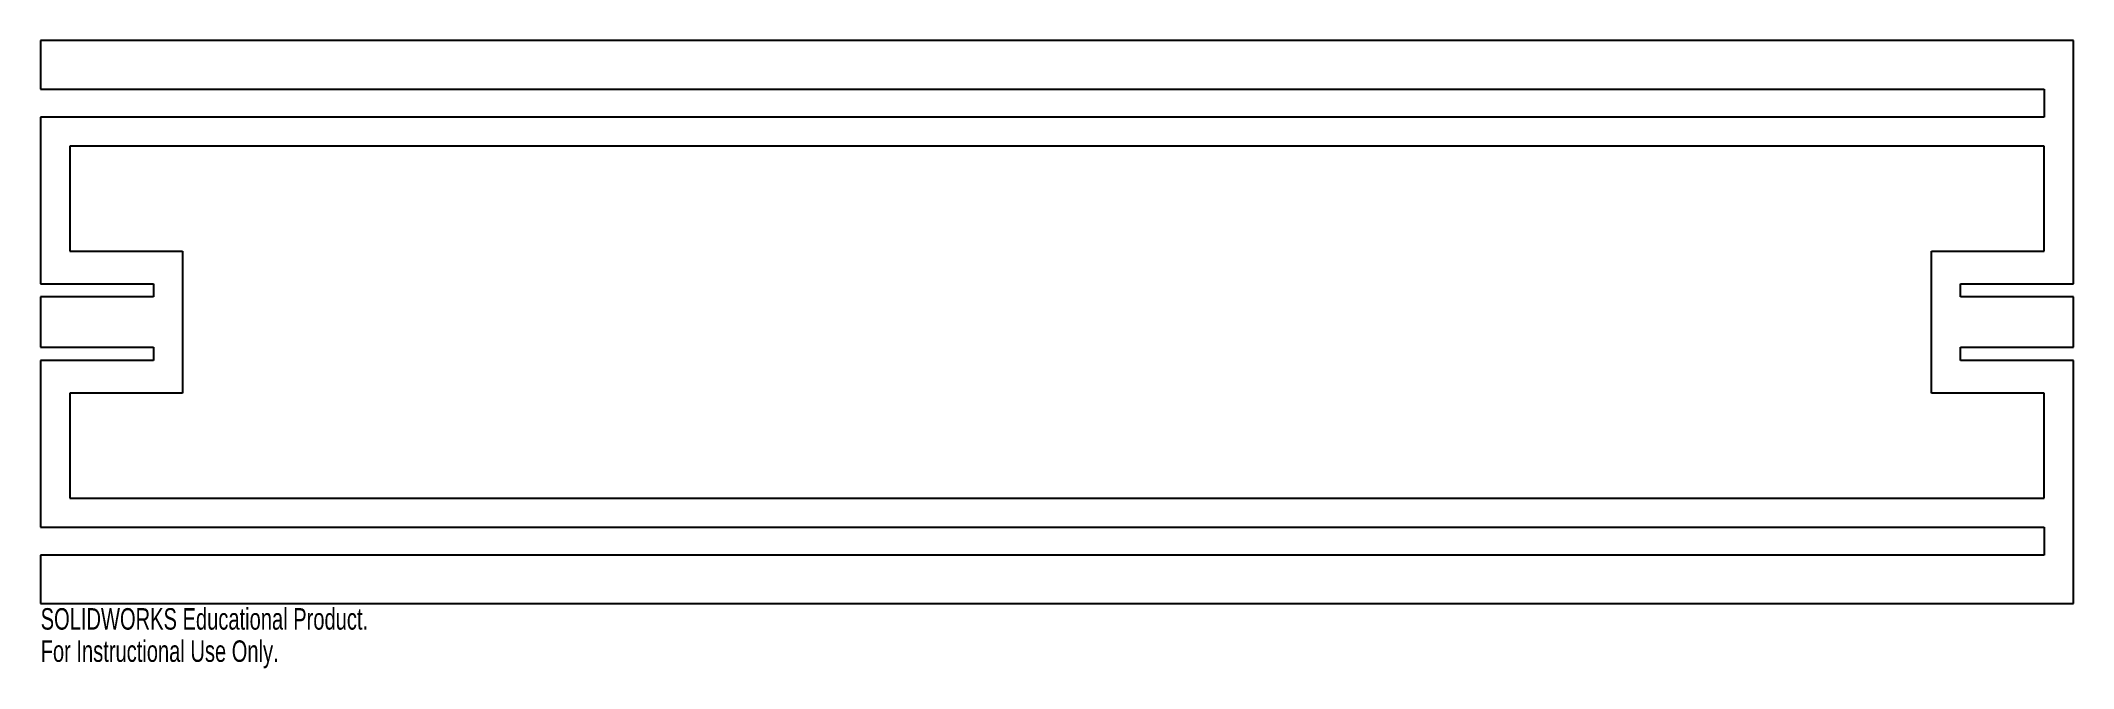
# Model space of a CAD drawing. Header units: inches. Extents: x -9 to 9, y -3.1 to 2.5.
import ezdxf

# ---------------------------------------------------------------- set-up
doc = ezdxf.new("R2010")
doc.units = ezdxf.units.IN
doc.header["$MEASUREMENT"] = 0
doc.styles.add('SLDTEXTSTYLE0', font='TXT', dxfattribs={"width": 0.7})

msp = doc.modelspace()

# ---------------------------------------------------------------- linework, layer by layer
at = {"color": 7, "linetype": 'Continuous', "lineweight": 25}
for p, q in [((9.004, 2.49325), (-9.004, 2.49325)), ((-9.004, 2.49325), (-9.004, 2.063375)), ((9.004, 0.33975), (9.004, 2.49325)), ((-9.004, 2.063375), (8.746, 2.063375)), ((8.746, 2.063375), (8.746, 1.816375)), ((8.746, 1.816375), (-9.004, 1.816375)), ((-9.004, 1.816375), (-9.004, 0.33975)), ((-8.746, 1.558375), (-8.746, 0.629)), ((8.746, 1.558375), (-8.746, 1.558375)), ((8.746, 0.629), (8.746, 1.558375)), ((-8.746, 0.629), (-7.746, 0.629)), ((-7.746, 0.629), (-7.746, -0.629)), ((7.746, 0.629), (8.746, 0.629)), ((7.746, -0.629), (7.746, 0.629)), ((-9.004, 0.33975), (-8.004, 0.33975)), ((-8.004, 0.22275), (-9.004, 0.22275)), ((-9.004, 0.22275), (-9.004, -0.22275)), ((-8.004, 0.33975), (-8.004, 0.22275)), ((8.004, 0.22275), (8.004, 0.33975)), ((8.004, 0.33975), (9.004, 0.33975)), ((9.004, 0.22275), (8.004, 0.22275)), ((9.004, -0.22275), (9.004, 0.22275)), ((-9.004, -0.22275), (-8.004, -0.22275)), ((-8.004, -0.33975), (-9.004, -0.33975)), ((-9.004, -0.33975), (-9.004, -1.816375)), ((-8.004, -0.22275), (-8.004, -0.33975)), ((8.004, -0.33975), (8.004, -0.22275)), ((8.004, -0.22275), (9.004, -0.22275)), ((9.004, -0.33975), (8.004, -0.33975)), ((9.004, -2.49325), (9.004, -0.33975)), ((-8.746, -0.629), (-8.746, -1.558375)), ((-7.746, -0.629), (-8.746, -0.629)), ((8.746, -0.629), (7.746, -0.629)), ((8.746, -1.558375), (8.746, -0.629)), ((-8.746, -1.558375), (8.746, -1.558375)), ((-9.004, -1.816375), (8.746, -1.816375)), ((8.746, -1.816375), (8.746, -2.063375)), ((8.746, -2.063375), (-9.004, -2.063375)), ((-9.004, -2.063375), (-9.004, -2.49325)), ((-9.004, -2.49325), (9.004, -2.49325))]:
    msp.add_line(p, q, dxfattribs=at)

# ---------------------------------------------------------------- texts
at = {"color": 7, "linetype": 'Continuous', "char_height": 0.1903, "attachment_point": 1, "style": 'SLDTEXTSTYLE0'}
for s, insert in [('SOLIDWORKS Educational Product.', (-9.004, -2.53339)), ('For Instructional Use Only.', (-9.004, -2.81884))]:
    msp.add_mtext(s, dxfattribs=dict(at, insert=insert))

doc.saveas('drawing.dxf')
